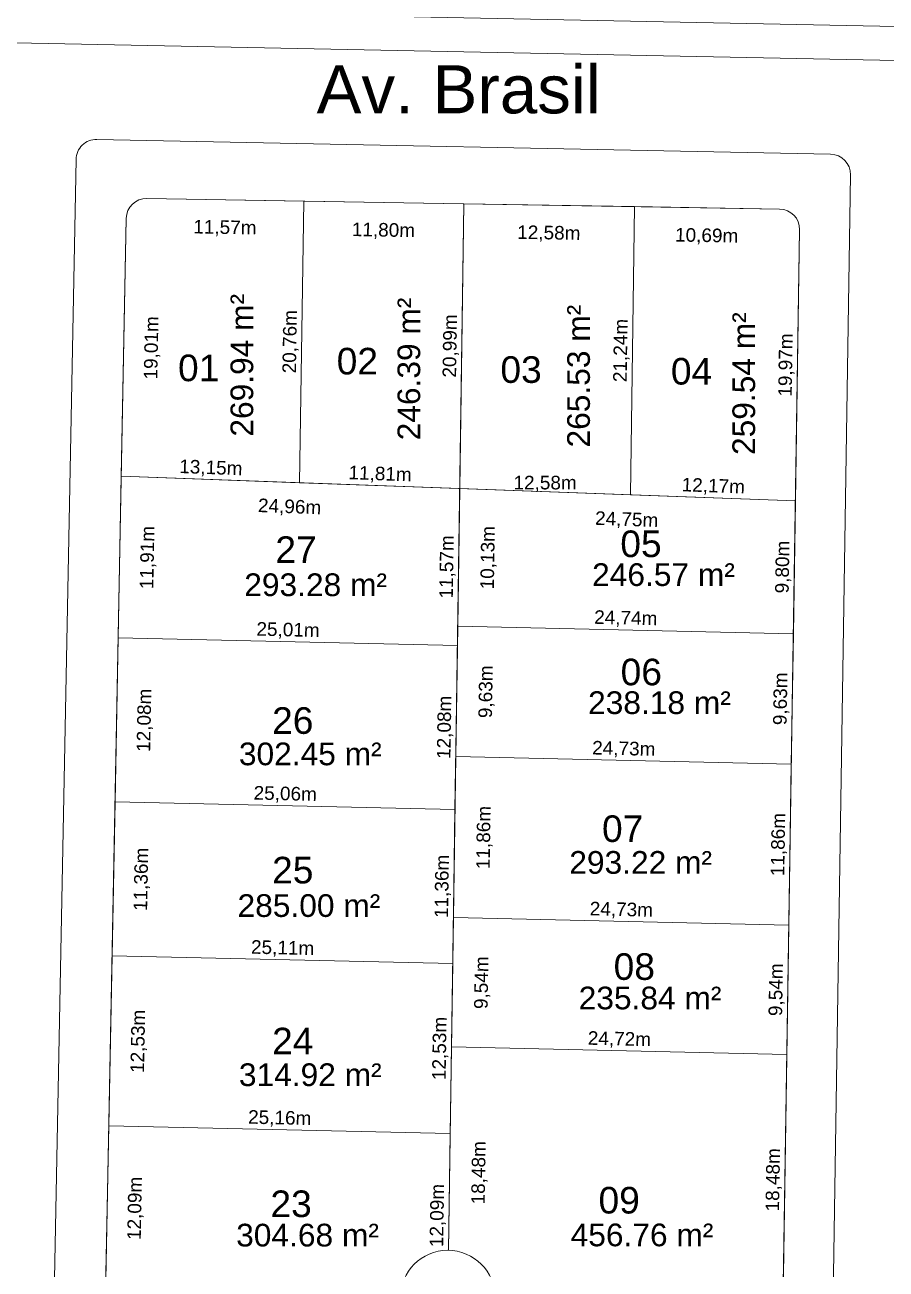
# Model space of a CAD drawing. Header units: metres. Extents: x 3808 to 8215, y 2374 to 6187.
# Drawn here: x 4888.7 to 4952.2, y 4889.3 to 4981 of the extents above; entities that cross this region are included whole.
import ezdxf
from ezdxf.enums import TextEntityAlignment as Align

# ---------------------------------------------------------------- set-up
doc = ezdxf.new("R2010")
doc.units = ezdxf.units.M
for name, color, linetype in [('Areas Lotes', 1, 'Continuous'), ('Calçada', 8, 'Continuous'), ('COTAS', 7, 'Continuous'), ('Lote', 7, 'Continuous'), ('Nome das Ruas', 7, 'Continuous'), ('Nº Lote', 7, 'Continuous'), ('Nº. quadra', 7, 'Continuous'), ('quadras', 7, 'Continuous')]:
    doc.layers.add(name, color=color, linetype=linetype)
doc.styles.add('Arial', font='arial.ttf')
doc.dimstyles.new('Copy(2) of ISO-25', dxfattribs={"dimtxt": 1, "dimasz": 2.5, "dimexe": 1.25, "dimexo": 0.625, "dimgap": 0.2, "dimtad": 1, "dimtoh": 1, "dimlfac": 1, "dimzin": 1, "dimtxsty": 'Arial', "dimblk": 'NONE', "dimcen": 0, "dimse1": 1, "dimse2": 1, "dimsd1": 1, "dimsd2": 1, "dimclrt": 256, "dimaunit": 1, "dimadec": 3, "dimazin": 0, "dimtfac": 1, "dimtmove": 0, "dimatfit": 3, "dimldrblk": 'NONE', "dimfxl": 1, "dimtolj": 1, "dimtzin": 0, "dimarcsym": 0})

# ---------------------------------------------------------------- blocks, each defined once
blk = doc.blocks.new('*D7563')
at = {"layer": 'Defpoints', "color": 0, "linetype": 'Continuous', "transparency": 16777216}
for p in [(4895.824, 4947.693), (4908.97, 4947.216), (4908.97, 4947.216)]:
    blk.add_point(p, dxfattribs=at)
at = {"layer": 'COTAS', "linetype": 'Continuous', "lineweight": 5, "transparency": 16777216, "insert": (4902.426, 4948.255), "char_height": 1, "attachment_point": 5, "rotation": 357.919, "style": 'Arial'}
blk.add_mtext('\\A1;13,15m', dxfattribs=at)
blk = doc.blocks.new('_None')
blk = doc.blocks.new('*D7564')
at = {"layer": 'Defpoints', "color": 0, "linetype": 'Continuous', "transparency": 16777216}
for p in [(4908.97, 4947.216), (4908.97, 4947.216), (4920.769, 4946.787)]:
    blk.add_point(p, dxfattribs=at)
at = {"layer": 'COTAS', "linetype": 'Continuous', "lineweight": 5, "transparency": 16777216, "insert": (4914.899, 4947.802), "char_height": 1, "attachment_point": 5, "rotation": 357.919, "style": 'Arial'}
blk.add_mtext('\\A1;11,81m', dxfattribs=at)
blk = doc.blocks.new('*D7565')
at = {"layer": 'Defpoints', "color": 0, "linetype": 'Continuous', "transparency": 16777216}
for p in [(4920.769, 4946.787), (4933.347, 4946.787), (4933.347, 4946.33)]:
    blk.add_point(p, dxfattribs=at)
at = {"layer": 'COTAS', "linetype": 'Continuous', "lineweight": 5, "transparency": 16777216, "insert": (4927.058, 4947.131), "char_height": 1, "attachment_point": 5, "style": 'Arial'}
blk.add_mtext('\\A1;12,58m', dxfattribs=at)
blk = doc.blocks.new('*D7566')
at = {"layer": 'Defpoints', "color": 0, "linetype": 'Continuous', "transparency": 16777216}
for p in [(4933.34, 4946.33), (4945.504, 4945.888), (4945.504, 4945.888)]:
    blk.add_point(p, dxfattribs=at)
at = {"layer": 'COTAS', "linetype": 'Continuous', "lineweight": 5, "transparency": 16777216, "insert": (4939.451, 4946.91), "char_height": 1, "attachment_point": 5, "rotation": 357.919, "style": 'Arial'}
blk.add_mtext('\\A1;12,17m', dxfattribs=at)
blk = doc.blocks.new('*D7567')
at = {"layer": 'Defpoints', "color": 0, "linetype": 'Continuous', "transparency": 16777216}
for p in [(4945.815, 4965.86), (4945.504, 4945.888), (4945.504, 4945.888)]:
    blk.add_point(p, dxfattribs=at)
at = {"layer": 'COTAS', "linetype": 'Continuous', "lineweight": 5, "transparency": 16777216, "insert": (4944.859, 4955.887), "char_height": 1, "attachment_point": 5, "rotation": 89.10924, "style": 'Arial'}
blk.add_mtext('\\A1;19,97m', dxfattribs=at)
blk = doc.blocks.new('*D7568')
at = {"layer": 'Defpoints', "color": 0, "linetype": 'Continuous', "transparency": 16777216}
for p in [(4945.504, 4945.888), (4945.352, 4936.091), (4945.352, 4936.091)]:
    blk.add_point(p, dxfattribs=at)
at = {"layer": 'COTAS', "linetype": 'Continuous', "lineweight": 5, "transparency": 16777216, "insert": (4944.627, 4941.002), "char_height": 1, "attachment_point": 5, "rotation": 89.10924, "style": 'Arial'}
blk.add_mtext('\\A1;9,80m', dxfattribs=at)
blk = doc.blocks.new('*D7569')
at = {"layer": 'Defpoints', "color": 0, "linetype": 'Continuous', "transparency": 16777216}
for p in [(4945.352, 4936.091), (4945.202, 4926.463), (4945.202, 4926.463)]:
    blk.add_point(p, dxfattribs=at)
at = {"layer": 'COTAS', "linetype": 'Continuous', "lineweight": 5, "transparency": 16777216, "insert": (4944.476, 4931.29), "char_height": 1, "attachment_point": 5, "rotation": 89.10924, "style": 'Arial'}
blk.add_mtext('\\A1;9,63m', dxfattribs=at)
blk = doc.blocks.new('*D7570')
at = {"layer": 'Defpoints', "color": 0, "linetype": 'Continuous', "transparency": 16777216}
for p in [(4945.202, 4926.463), (4945.018, 4914.608), (4945.018, 4914.608)]:
    blk.add_point(p, dxfattribs=at)
at = {"layer": 'COTAS', "linetype": 'Continuous', "lineweight": 5, "transparency": 16777216, "insert": (4944.309, 4920.548), "char_height": 1, "attachment_point": 5, "rotation": 89.10924, "style": 'Arial'}
blk.add_mtext('\\A1;11,86m', dxfattribs=at)
blk = doc.blocks.new('*D7571')
at = {"layer": 'Defpoints', "color": 0, "linetype": 'Continuous', "transparency": 16777216}
for p in [(4945.018, 4914.608), (4944.87, 4905.069), (4944.87, 4905.069)]:
    blk.add_point(p, dxfattribs=at)
at = {"layer": 'COTAS', "linetype": 'Continuous', "lineweight": 5, "transparency": 16777216, "insert": (4944.143, 4909.851), "char_height": 1, "attachment_point": 5, "rotation": 89.10924, "style": 'Arial'}
blk.add_mtext('\\A1;9,54m', dxfattribs=at)
blk = doc.blocks.new('*D7572')
at = {"layer": 'Defpoints', "color": 0, "linetype": 'Continuous', "transparency": 16777216}
for p in [(4944.87, 4905.069), (4944.583, 4886.589), (4944.583, 4886.589)]:
    blk.add_point(p, dxfattribs=at)
at = {"layer": 'COTAS', "linetype": 'Continuous', "lineweight": 5, "transparency": 16777216, "insert": (4943.925, 4895.842), "char_height": 1, "attachment_point": 5, "rotation": 89.10924, "style": 'Arial'}
blk.add_mtext('\\A1;18,48m', dxfattribs=at)
blk = doc.blocks.new('*D7596')
at = {"layer": 'Defpoints', "color": 0, "linetype": 'Continuous', "transparency": 16777216}
for p in [(4894.904, 4899.823), (4897.814, 4899.767), (4894.671, 4887.731)]:
    blk.add_point(p, dxfattribs=at)
at = {"layer": 'COTAS', "linetype": 'Continuous', "lineweight": 5, "transparency": 16777216, "insert": (4896.897, 4893.736), "char_height": 1, "attachment_point": 5, "rotation": 88.89834, "style": 'Arial'}
blk.add_mtext('\\A1;12,09m', dxfattribs=at)
blk = doc.blocks.new('*D7597')
at = {"layer": 'Defpoints', "color": 0, "linetype": 'Continuous', "transparency": 16777216}
for p in [(4895.145, 4912.349), (4898.055, 4912.293), (4894.904, 4899.823)]:
    blk.add_point(p, dxfattribs=at)
at = {"layer": 'COTAS', "linetype": 'Continuous', "lineweight": 5, "transparency": 16777216, "insert": (4897.134, 4906.046), "char_height": 1, "attachment_point": 5, "rotation": 88.89834, "style": 'Arial'}
blk.add_mtext('\\A1;12,53m', dxfattribs=at)
blk = doc.blocks.new('*D7598')
at = {"layer": 'Defpoints', "color": 0, "linetype": 'Continuous', "transparency": 16777216}
for p in [(4895.363, 4923.708), (4898.274, 4923.652), (4895.145, 4912.349)]:
    blk.add_point(p, dxfattribs=at)
at = {"layer": 'COTAS', "linetype": 'Continuous', "lineweight": 5, "transparency": 16777216, "insert": (4897.364, 4917.988), "char_height": 1, "attachment_point": 5, "rotation": 88.89834, "style": 'Arial'}
blk.add_mtext('\\A1;11,36m', dxfattribs=at)
blk = doc.blocks.new('*D7599')
at = {"layer": 'Defpoints', "color": 0, "linetype": 'Continuous', "transparency": 16777216}
for p in [(4895.595, 4935.788), (4898.506, 4935.732), (4895.363, 4923.708)]:
    blk.add_point(p, dxfattribs=at)
at = {"layer": 'COTAS', "linetype": 'Continuous', "lineweight": 5, "transparency": 16777216, "insert": (4897.589, 4929.708), "char_height": 1, "attachment_point": 5, "rotation": 88.89834, "style": 'Arial'}
blk.add_mtext('\\A1;12,08m', dxfattribs=at)
blk = doc.blocks.new('*D7600')
at = {"layer": 'Defpoints', "color": 0, "linetype": 'Continuous', "transparency": 16777216}
for p in [(4895.824, 4947.693), (4898.735, 4947.637), (4895.595, 4935.788)]:
    blk.add_point(p, dxfattribs=at)
at = {"layer": 'COTAS', "linetype": 'Continuous', "lineweight": 5, "transparency": 16777216, "insert": (4897.82, 4941.7), "char_height": 1, "attachment_point": 5, "rotation": 88.89834, "style": 'Arial'}
blk.add_mtext('\\A1;11,91m', dxfattribs=at)
blk = doc.blocks.new('*D7601')
at = {"layer": 'Defpoints', "color": 0, "linetype": 'Continuous', "transparency": 16777216}
for p in [(4896.19, 4966.696), (4899.1, 4966.64), (4895.824, 4947.693)]:
    blk.add_point(p, dxfattribs=at)
at = {"layer": 'COTAS', "linetype": 'Continuous', "lineweight": 5, "transparency": 16777216, "insert": (4898.117, 4957.154), "char_height": 1, "attachment_point": 5, "rotation": 88.89834, "style": 'Arial'}
blk.add_mtext('\\A1;19,01m', dxfattribs=at)
blk = doc.blocks.new('*D7602')
at = {"layer": 'Defpoints', "color": 0, "linetype": 'Continuous', "transparency": 16777216}
for p in [(4897.715, 4968.167), (4909.279, 4967.973), (4909.23, 4965.06)]:
    blk.add_point(p, dxfattribs=at)
at = {"layer": 'COTAS', "linetype": 'Continuous', "lineweight": 5, "transparency": 16777216, "insert": (4903.461, 4965.958), "char_height": 1, "attachment_point": 5, "rotation": 359.03683, "style": 'Arial'}
blk.add_mtext('\\A1;11,57m', dxfattribs=at)
blk = doc.blocks.new('*D7603')
at = {"layer": 'Defpoints', "color": 0, "linetype": 'Continuous', "transparency": 16777216}
for p in [(4909.279, 4967.973), (4921.081, 4967.775), (4921.032, 4964.862)]:
    blk.add_point(p, dxfattribs=at)
at = {"layer": 'COTAS', "linetype": 'Continuous', "lineweight": 5, "transparency": 16777216, "insert": (4915.144, 4965.762), "char_height": 1, "attachment_point": 5, "rotation": 359.03683, "style": 'Arial'}
blk.add_mtext('\\A1;11,80m', dxfattribs=at)
blk = doc.blocks.new('*D7604')
at = {"layer": 'Defpoints', "color": 0, "linetype": 'Continuous', "transparency": 16777216}
for p in [(4921.081, 4967.775), (4933.656, 4967.563), (4933.607, 4964.65)]:
    blk.add_point(p, dxfattribs=at)
at = {"layer": 'COTAS', "linetype": 'Continuous', "lineweight": 5, "transparency": 16777216, "insert": (4927.333, 4965.557), "char_height": 1, "attachment_point": 5, "rotation": 359.03683, "style": 'Arial'}
blk.add_mtext('\\A1;12,58m', dxfattribs=at)
blk = doc.blocks.new('*D7605')
at = {"layer": 'Defpoints', "color": 0, "linetype": 'Continuous', "transparency": 16777216}
for p in [(4933.656, 4967.563), (4944.34, 4967.383), (4944.291, 4964.471)]:
    blk.add_point(p, dxfattribs=at)
at = {"layer": 'COTAS', "linetype": 'Continuous', "lineweight": 5, "transparency": 16777216, "insert": (4938.963, 4965.361), "char_height": 1, "attachment_point": 5, "rotation": 359.03683, "style": 'Arial'}
blk.add_mtext('\\A1;10,69m', dxfattribs=at)
blk = doc.blocks.new('*D7606')
at = {"layer": 'Defpoints', "color": 0, "linetype": 'Continuous', "transparency": 16777216}
for p in [(4909.279, 4967.973), (4909.279, 4967.973), (4908.97, 4947.216)]:
    blk.add_point(p, dxfattribs=at)
at = {"layer": 'COTAS', "linetype": 'Continuous', "lineweight": 5, "transparency": 16777216, "insert": (4908.324, 4957.606), "char_height": 1, "attachment_point": 5, "rotation": 89.14799, "style": 'Arial'}
blk.add_mtext('\\A1;20,76m', dxfattribs=at)
blk = doc.blocks.new('*D7607')
at = {"layer": 'Defpoints', "color": 0, "linetype": 'Continuous', "transparency": 16777216}
for p in [(4921.081, 4967.775), (4921.081, 4967.775), (4920.769, 4946.787)]:
    blk.add_point(p, dxfattribs=at)
at = {"layer": 'COTAS', "linetype": 'Continuous', "lineweight": 5, "transparency": 16777216, "insert": (4920.124, 4957.293), "char_height": 1, "attachment_point": 5, "rotation": 89.14799, "style": 'Arial'}
blk.add_mtext('\\A1;20,99m', dxfattribs=at)
blk = doc.blocks.new('*D7608')
at = {"layer": 'Defpoints', "color": 0, "linetype": 'Continuous', "transparency": 16777216}
for p in [(4933.656, 4967.563), (4933.656, 4967.563), (4933.34, 4946.33)]:
    blk.add_point(p, dxfattribs=at)
at = {"layer": 'COTAS', "linetype": 'Continuous', "lineweight": 5, "transparency": 16777216, "insert": (4932.697, 4956.959), "char_height": 1, "attachment_point": 5, "rotation": 89.14799, "style": 'Arial'}
blk.add_mtext('\\A1;21,24m', dxfattribs=at)
blk = doc.blocks.new('*D7609')
at = {"layer": 'Defpoints', "color": 0, "linetype": 'Continuous', "transparency": 16777216}
for p in [(4920.618, 4936.656), (4945.352, 4936.091), (4945.352, 4936.091)]:
    blk.add_point(p, dxfattribs=at)
at = {"layer": 'COTAS', "linetype": 'Continuous', "lineweight": 5, "transparency": 16777216, "insert": (4933.003, 4937.174), "char_height": 1, "attachment_point": 5, "rotation": 358.6897, "style": 'Arial'}
blk.add_mtext('\\A1;24,74m', dxfattribs=at)
blk = doc.blocks.new('*D7610')
at = {"layer": 'Defpoints', "color": 0, "linetype": 'Continuous', "transparency": 16777216}
for p in [(4895.595, 4935.788), (4895.595, 4935.788), (4920.596, 4935.216)]:
    blk.add_point(p, dxfattribs=at)
at = {"layer": 'COTAS', "linetype": 'Continuous', "lineweight": 5, "transparency": 16777216, "insert": (4908.114, 4936.303), "char_height": 1, "attachment_point": 5, "rotation": 358.6897, "style": 'Arial'}
blk.add_mtext('\\A1;25,01m', dxfattribs=at)
blk = doc.blocks.new('*D7611')
at = {"layer": 'Defpoints', "color": 0, "linetype": 'Continuous', "transparency": 16777216}
for p in [(4895.363, 4923.708), (4895.363, 4923.708), (4920.417, 4923.135)]:
    blk.add_point(p, dxfattribs=at)
at = {"layer": 'COTAS', "linetype": 'Continuous', "lineweight": 5, "transparency": 16777216, "insert": (4907.908, 4924.223), "char_height": 1, "attachment_point": 5, "rotation": 358.6897, "style": 'Arial'}
blk.add_mtext('\\A1;25,06m', dxfattribs=at)
blk = doc.blocks.new('*D7612')
at = {"layer": 'Defpoints', "color": 0, "linetype": 'Continuous', "transparency": 16777216}
for p in [(4920.475, 4927.029), (4945.202, 4926.463), (4945.202, 4926.463)]:
    blk.add_point(p, dxfattribs=at)
at = {"layer": 'COTAS', "linetype": 'Continuous', "lineweight": 5, "transparency": 16777216, "insert": (4932.857, 4927.547), "char_height": 1, "attachment_point": 5, "rotation": 358.6897, "style": 'Arial'}
blk.add_mtext('\\A1;24,73m', dxfattribs=at)
blk = doc.blocks.new('*D7613')
at = {"layer": 'Defpoints', "color": 0, "linetype": 'Continuous', "transparency": 16777216}
for p in [(4895.145, 4912.349), (4895.145, 4912.349), (4920.248, 4911.775)]:
    blk.add_point(p, dxfattribs=at)
at = {"layer": 'COTAS', "linetype": 'Continuous', "lineweight": 5, "transparency": 16777216, "insert": (4907.715, 4912.863), "char_height": 1, "attachment_point": 5, "rotation": 358.6897, "style": 'Arial'}
blk.add_mtext('\\A1;25,11m', dxfattribs=at)
blk = doc.blocks.new('*D7614')
at = {"layer": 'Defpoints', "color": 0, "linetype": 'Continuous', "transparency": 16777216}
for p in [(4920.298, 4915.173), (4945.018, 4914.608), (4945.018, 4914.608)]:
    blk.add_point(p, dxfattribs=at)
at = {"layer": 'COTAS', "linetype": 'Continuous', "lineweight": 5, "transparency": 16777216, "insert": (4932.677, 4915.691), "char_height": 1, "attachment_point": 5, "rotation": 358.6897, "style": 'Arial'}
blk.add_mtext('\\A1;24,73m', dxfattribs=at)
blk = doc.blocks.new('*D7615')
at = {"layer": 'Defpoints', "color": 0, "linetype": 'Continuous', "transparency": 16777216}
for p in [(4920.157, 4905.634), (4944.87, 4905.069), (4944.87, 4905.069)]:
    blk.add_point(p, dxfattribs=at)
at = {"layer": 'COTAS', "linetype": 'Continuous', "lineweight": 5, "transparency": 16777216, "insert": (4932.532, 4906.153), "char_height": 1, "attachment_point": 5, "rotation": 358.6897, "style": 'Arial'}
blk.add_mtext('\\A1;24,72m', dxfattribs=at)
blk = doc.blocks.new('*D7616')
at = {"layer": 'Defpoints', "color": 0, "linetype": 'Continuous', "transparency": 16777216}
for p in [(4894.904, 4899.823), (4894.904, 4899.823), (4920.062, 4899.248)]:
    blk.add_point(p, dxfattribs=at)
at = {"layer": 'COTAS', "linetype": 'Continuous', "lineweight": 5, "transparency": 16777216, "insert": (4907.501, 4900.336), "char_height": 1, "attachment_point": 5, "rotation": 358.6897, "style": 'Arial'}
blk.add_mtext('\\A1;25,16m', dxfattribs=at)
blk = doc.blocks.new('*D7631')
at = {"layer": 'Defpoints', "color": 0, "linetype": 'Continuous', "transparency": 16777216}
for p in [(4919.882, 4899.248), (4920.062, 4899.245), (4919.882, 4887.154)]:
    blk.add_point(p, dxfattribs=at)
at = {"layer": 'COTAS', "linetype": 'Continuous', "lineweight": 5, "transparency": 16777216, "insert": (4919.171, 4893.211), "char_height": 1, "attachment_point": 5, "rotation": 89.14799, "style": 'Arial'}
blk.add_mtext('\\A1;12,09m', dxfattribs=at)
blk = doc.blocks.new('*D7632')
at = {"layer": 'Defpoints', "color": 0, "linetype": 'Continuous', "transparency": 16777216}
for p in [(4920.248, 4911.775), (4920.248, 4911.775), (4919.882, 4899.248)]:
    blk.add_point(p, dxfattribs=at)
at = {"layer": 'COTAS', "linetype": 'Continuous', "lineweight": 5, "transparency": 16777216, "insert": (4919.354, 4905.522), "char_height": 1, "attachment_point": 5, "rotation": 89.14799, "style": 'Arial'}
blk.add_mtext('\\A1;12,53m', dxfattribs=at)
blk = doc.blocks.new('*D7633')
at = {"layer": 'Defpoints', "color": 0, "linetype": 'Continuous', "transparency": 16777216}
for p in [(4920.248, 4923.139), (4920.417, 4923.137), (4920.248, 4911.775)]:
    blk.add_point(p, dxfattribs=at)
at = {"layer": 'COTAS', "linetype": 'Continuous', "lineweight": 5, "transparency": 16777216, "insert": (4919.531, 4917.468), "char_height": 1, "attachment_point": 5, "rotation": 89.14799, "style": 'Arial'}
blk.add_mtext('\\A1;11,36m', dxfattribs=at)
blk = doc.blocks.new('*D7634')
at = {"layer": 'Defpoints', "color": 0, "linetype": 'Continuous', "transparency": 16777216}
for p in [(4920.596, 4935.216), (4920.596, 4935.216), (4920.248, 4923.139)]:
    blk.add_point(p, dxfattribs=at)
at = {"layer": 'COTAS', "linetype": 'Continuous', "lineweight": 5, "transparency": 16777216, "insert": (4919.706, 4929.188), "char_height": 1, "attachment_point": 5, "rotation": 89.14799, "style": 'Arial'}
blk.add_mtext('\\A1;12,08m', dxfattribs=at)
blk = doc.blocks.new('*D7635')
at = {"layer": 'Defpoints', "color": 0, "linetype": 'Continuous', "transparency": 16777216}
for p in [(4920.769, 4946.787), (4920.769, 4946.787), (4920.596, 4935.216)]:
    blk.add_point(p, dxfattribs=at)
at = {"layer": 'COTAS', "linetype": 'Continuous', "lineweight": 5, "transparency": 16777216, "insert": (4919.882, 4941.013), "char_height": 1, "attachment_point": 5, "rotation": 89.14799, "style": 'Arial'}
blk.add_mtext('\\A1;11,57m', dxfattribs=at)
blk = doc.blocks.new('*D7639')
at = {"layer": 'Defpoints', "color": 0, "linetype": 'Continuous', "transparency": 16777216}
for p in [(4920.157, 4905.634), (4923.172, 4905.59), (4919.882, 4887.154)]:
    blk.add_point(p, dxfattribs=at)
at = {"layer": 'COTAS', "linetype": 'Continuous', "lineweight": 5, "transparency": 16777216, "insert": (4922.234, 4896.361), "char_height": 1, "attachment_point": 5, "rotation": 89.14799, "style": 'Arial'}
blk.add_mtext('\\A1;18,48m', dxfattribs=at)
blk = doc.blocks.new('*D7640')
at = {"layer": 'Defpoints', "color": 0, "linetype": 'Continuous', "transparency": 16777216}
for p in [(4920.298, 4915.173), (4923.314, 4915.128), (4920.157, 4905.634)]:
    blk.add_point(p, dxfattribs=at)
at = {"layer": 'COTAS', "linetype": 'Continuous', "lineweight": 5, "transparency": 16777216, "insert": (4922.442, 4910.371), "char_height": 1, "attachment_point": 5, "rotation": 89.14799, "style": 'Arial'}
blk.add_mtext('\\A1;9,54m', dxfattribs=at)
blk = doc.blocks.new('*D7641')
at = {"layer": 'Defpoints', "color": 0, "linetype": 'Continuous', "transparency": 16777216}
for p in [(4920.475, 4927.029), (4923.491, 4926.984), (4920.298, 4915.173)]:
    blk.add_point(p, dxfattribs=at)
at = {"layer": 'COTAS', "linetype": 'Continuous', "lineweight": 5, "transparency": 16777216, "insert": (4922.601, 4921.068), "char_height": 1, "attachment_point": 5, "rotation": 89.14799, "style": 'Arial'}
blk.add_mtext('\\A1;11,86m', dxfattribs=at)
blk = doc.blocks.new('*D7642')
at = {"layer": 'Defpoints', "color": 0, "linetype": 'Continuous', "transparency": 16777216}
for p in [(4920.618, 4936.656), (4923.634, 4936.612), (4920.475, 4927.029)]:
    blk.add_point(p, dxfattribs=at)
at = {"layer": 'COTAS', "linetype": 'Continuous', "lineweight": 5, "transparency": 16777216, "insert": (4922.761, 4931.81), "char_height": 1, "attachment_point": 5, "rotation": 89.14799, "style": 'Arial'}
blk.add_mtext('\\A1;9,63m', dxfattribs=at)
blk = doc.blocks.new('*D7643')
at = {"layer": 'Defpoints', "color": 0, "linetype": 'Continuous', "transparency": 16777216}
for p in [(4920.769, 4946.787), (4923.784, 4946.742), (4920.618, 4936.656)]:
    blk.add_point(p, dxfattribs=at)
at = {"layer": 'COTAS', "linetype": 'Continuous', "lineweight": 5, "transparency": 16777216, "insert": (4922.908, 4941.689), "char_height": 1, "attachment_point": 5, "rotation": 89.14799, "style": 'Arial'}
blk.add_mtext('\\A1;10,13m', dxfattribs=at)
blk = doc.blocks.new('*D7644')
at = {"layer": 'Defpoints', "color": 0, "linetype": 'Continuous', "transparency": 16777216}
for p in [(4895.824, 4947.693), (4920.769, 4946.787), (4920.672, 4944.126)]:
    blk.add_point(p, dxfattribs=at)
at = {"layer": 'COTAS', "linetype": 'Continuous', "lineweight": 5, "transparency": 16777216, "insert": (4908.229, 4945.379), "char_height": 1, "attachment_point": 5, "rotation": 357.919, "style": 'Arial'}
blk.add_mtext('\\A1;24,96m', dxfattribs=at)
blk = doc.blocks.new('*D7645')
at = {"layer": 'Defpoints', "color": 0, "linetype": 'Continuous', "transparency": 16777216}
for p in [(4920.769, 4946.787), (4945.504, 4945.888), (4945.406, 4943.19)]:
    blk.add_point(p, dxfattribs=at)
at = {"layer": 'COTAS', "linetype": 'Continuous', "lineweight": 5, "transparency": 16777216, "insert": (4933.068, 4944.44), "char_height": 1, "attachment_point": 5, "rotation": 357.919, "style": 'Arial'}
blk.add_mtext('\\A1;24,75m', dxfattribs=at)

msp = doc.modelspace()

# ---------------------------------------------------------------- linework, layer by layer
at = {"layer": 'Calçada', "linetype": 'Continuous', "lineweight": 5}
for p, q in [((4830.324, 4983.298), (5014.427, 4979.594)), ((4830.273, 4980.798), (5014.377, 4977.095)), ((4894.021, 4972.514), (4948.097, 4971.427)), ((4892.491, 4971.044), (4889.233, 4802.778)), ((4946.964, 4801.454), (4949.567, 4969.904))]:
    msp.add_line(p, q, dxfattribs=at)
for centre, start, end in [((4893.991, 4971.015), 88.84767, 178.89078), ((4948.067, 4969.927), 359.11463, 88.84767)]:
    msp.add_arc(centre, 1.5, start, end, dxfattribs=at)
at = {"layer": 'Lote', "lineweight": 5}
for p, q in [((4908.97, 4947.216), (4909.279, 4967.973)), ((4919.934, 4890.649), (4921.081, 4967.775)), ((4933.34, 4946.33), (4933.656, 4967.563)), ((4895.824, 4947.693), (4945.504, 4945.888)), ((4920.618, 4936.656), (4945.352, 4936.091)), ((4895.595, 4935.788), (4920.596, 4935.216)), ((4920.475, 4927.029), (4945.202, 4926.463)), ((4895.363, 4923.708), (4920.417, 4923.135)), ((4920.298, 4915.173), (4945.018, 4914.608)), ((4895.145, 4912.349), (4920.248, 4911.775)), ((4920.157, 4905.634), (4944.87, 4905.069)), ((4894.904, 4899.823), (4920.062, 4899.248))]:
    msp.add_line(p, q, dxfattribs=at)
at = {"layer": 'Lote', "linetype": 'Continuous', "lineweight": 5, "flags": 128}
for points in [[(4909.279, 4967.973), (4897.715, 4968.167, 0.413506), (4896.19, 4966.696), (4895.824, 4947.693), (4908.97, 4947.216)], [(4945.815, 4965.86, 0.413843), (4944.34, 4967.383), (4933.656, 4967.563), (4933.34, 4946.33), (4945.504, 4945.888)]]:
    msp.add_lwpolyline(points, format="xyb", close=True, dxfattribs=at)
for points in [[(4908.97, 4947.216), (4920.769, 4946.787), (4921.081, 4967.775), (4909.279, 4967.973)], [(4920.769, 4946.787), (4933.34, 4946.33), (4933.656, 4967.563), (4921.081, 4967.775)], [(4920.596, 4935.216), (4920.769, 4946.787), (4895.824, 4947.693), (4895.595, 4935.788)], [(4920.769, 4946.787), (4920.618, 4936.656), (4945.352, 4936.091), (4945.504, 4945.888)], [(4945.202, 4926.463), (4945.352, 4936.091), (4920.618, 4936.656), (4920.475, 4927.029)], [(4920.417, 4923.135), (4920.596, 4935.216), (4895.595, 4935.788), (4895.363, 4923.708)], [(4920.298, 4915.173), (4945.018, 4914.608), (4945.202, 4926.463), (4920.475, 4927.029)], [(4920.248, 4911.775), (4920.417, 4923.135), (4895.363, 4923.708), (4895.145, 4912.349)], [(4944.87, 4905.069), (4945.018, 4914.608), (4920.298, 4915.173), (4920.157, 4905.634)], [(4895.145, 4912.349), (4894.904, 4899.823), (4920.062, 4899.248), (4920.248, 4911.775)]]:
    msp.add_lwpolyline(points, close=True, dxfattribs=at)
for points in [[(4923.376, 4887.074), (4944.583, 4886.589), (4944.87, 4905.069), (4920.157, 4905.634), (4919.934, 4890.649)], [(4919.934, 4890.649), (4920.062, 4899.248), (4894.904, 4899.823), (4894.671, 4887.731), (4916.387, 4887.234)]]:
    msp.add_lwpolyline(points, dxfattribs=at)
at = {"layer": 'Nº. quadra', "lineweight": 5}
msp.add_circle((4919.882, 4887.154), 3.496, dxfattribs=at)
at = {"layer": 'quadras', "lineweight": 5}
for p, q in [((4897.715, 4968.167), (4944.34, 4967.383)), ((4893.107, 4806.365), (4896.19, 4966.696)), ((4945.815, 4965.86), (4943.316, 4805.156))]:
    msp.add_line(p, q, dxfattribs=at)
at = {"layer": 'quadras', "linetype": 'Continuous', "lineweight": 5, "flags": 128}
msp.add_lwpolyline([(4945.815, 4965.86, 0.413843), (4944.34, 4967.383), (4897.715, 4968.167, 0.413506), (4896.19, 4966.696), (4893.107, 4806.365, 0.412665), (4894.57, 4804.837), (4941.78, 4803.679, 0.416844), (4943.316, 4805.156)], format="xyb", close=True, dxfattribs=at)
at = {"layer": 'quadras', "lineweight": 5}
for centre, start, end in [((4897.69, 4966.668), 89.03683, 178.89834), ((4944.315, 4965.884), 359.10924, 89.03683)]:
    msp.add_arc(centre, 1.5, start, end, dxfattribs=at)

# ---------------------------------------------------------------- texts
at = {"layer": 'Areas Lotes', "linetype": 'Continuous', "lineweight": 5, "style": 'Arial'}
for s, p in [('269.94 m²', (4905.548, 4950.612)), ('246.39 m²', (4917.854, 4950.338)), ('265.53 m²', (4930.358, 4949.812)), ('259.54 m²', (4942.533, 4949.258))]:
    msp.add_text(s, height=1.6726, rotation=90, dxfattribs=at).set_placement(p)
for s, p in [('293.28 m²', (4904.888, 4938.86)), ('246.57 m²', (4930.521, 4939.606)), ('238.18 m²', (4930.224, 4930.17)), ('302.45 m²', (4904.492, 4926.395)), ('293.22 m²', (4928.839, 4918.397)), ('285.00 m²', (4904.393, 4915.217)), ('235.84 m²', (4929.532, 4908.406)), ('314.92 m²', (4904.492, 4902.752)), ('304.68 m²', (4904.292, 4890.931)), ('456.76 m²', (4928.938, 4890.946))]:
    msp.add_text(s, height=1.6726, dxfattribs=at).set_placement(p)
at = {"layer": 'COTAS', "linetype": 'Continuous', "lineweight": 5, "style": 'Arial'}
for s, p in [('27', (4908.704, 4941.306)), ('26', (4908.462, 4928.709)), ('25', (4908.462, 4917.686)), ('24', (4908.462, 4905.089)), ('23', (4908.34, 4893.097))]:
    msp.add_text(s, height=1.96, dxfattribs=at).set_placement(p, align=Align.CENTER)
at = {"layer": 'Nome das Ruas', "lineweight": 5, "style": 'Arial'}
msp.add_text('Av. Brasil', height=3.55, dxfattribs=at).set_placement((4910.219, 4974.436, 165.916))
at = {"layer": 'Nº Lote', "linetype": 'Continuous', "lineweight": 5, "style": 'Arial'}
for s, p in [('02', (4913.222, 4955.195)), ('01', (4901.53, 4954.697)), ('03', (4925.287, 4954.573)), ('04', (4937.85, 4954.449)), ('05', (4934.124, 4941.736)), ('06', (4934.145, 4932.287)), ('07', (4932.775, 4920.74)), ('08', (4933.63, 4910.578)), ('09', (4932.517, 4893.359))]:
    msp.add_text(s, height=1.96, dxfattribs=at).set_placement(p, align=Align.CENTER)

# ---------------------------------------------------------------- dimensions: what is measured, and where the dimension line sits
at = {"layer": 'COTAS', "linetype": 'Continuous', "lineweight": 5}
for p1, p2, distance, picture, middle in [((4897.715, 4968.167), (4909.279, 4967.973), -2.913, '*D7602', (4903.461, 4965.958)), ((4908.97, 4947.216), (4909.279, 4967.973), 0, '*D7606', (4908.324, 4957.606)), ((4920.769, 4946.787), (4921.081, 4967.775), 0, '*D7607', (4920.124, 4957.293)), ((4933.34, 4946.33), (4933.656, 4967.563), 0, '*D7608', (4932.697, 4956.959)), ((4945.815, 4965.86), (4945.504, 4945.888), 0, '*D7567', (4944.859, 4955.887)), ((4895.824, 4947.693), (4908.97, 4947.216), 0, '*D7563', (4902.426, 4948.255)), ((4920.769, 4946.787), (4908.97, 4947.216), 0, '*D7564', (4914.899, 4947.802)), ((4895.824, 4947.693), (4920.769, 4946.787), -2.663, '*D7644', (4908.229, 4945.379)), ((4920.769, 4946.787), (4933.347, 4946.787), -0.457, '*D7565', (4927.058, 4947.131)), ((4933.34, 4946.33), (4945.504, 4945.888), 0, '*D7566', (4939.451, 4946.91)), ((4920.769, 4946.787), (4945.504, 4945.888), -2.7, '*D7645', (4933.068, 4944.44)), ((4920.618, 4936.656), (4945.352, 4936.091), 0, '*D7609', (4933.003, 4937.174)), ((4920.596, 4935.216), (4895.595, 4935.788), 0, '*D7610', (4908.114, 4936.303)), ((4920.475, 4927.029), (4945.202, 4926.463), 0, '*D7612', (4932.857, 4927.547)), ((4920.417, 4923.135), (4895.363, 4923.708), 0, '*D7611', (4907.908, 4924.223)), ((4920.298, 4915.173), (4945.018, 4914.608), 0, '*D7614', (4932.677, 4915.691)), ((4920.248, 4911.775), (4895.145, 4912.349), 0, '*D7613', (4907.715, 4912.863)), ((4920.157, 4905.634), (4944.87, 4905.069), 0, '*D7615', (4932.532, 4906.153)), ((4920.062, 4899.248), (4894.904, 4899.823), 0, '*D7616', (4907.501, 4900.336))]:
    dim = msp.add_aligned_dim(p1=p1, p2=p2, distance=distance, dimstyle='Copy(2) of ISO-25', override={"dimpost": 'm'}, dxfattribs=at)
    dim.commit()
    dim.dimension.update_dxf_attribs({"geometry": picture, "text_midpoint": middle})
for base, p1, p2, angle, picture, middle in [((4921.032, 4964.862), (4909.279, 4967.973), (4921.081, 4967.775), 179.03683, '*D7603', (4915.144, 4965.762)), ((4933.607, 4964.65), (4921.081, 4967.775), (4933.656, 4967.563), 179.03683, '*D7604', (4927.333, 4965.557)), ((4944.291, 4964.471), (4933.656, 4967.563), (4944.34, 4967.383), 179.03683, '*D7605', (4938.963, 4965.361)), ((4899.1, 4966.64), (4895.824, 4947.693), (4896.19, 4966.696), 268.89834, '*D7601', (4898.117, 4957.154)), ((4898.735, 4947.637), (4895.595, 4935.788), (4895.824, 4947.693), 268.89834, '*D7600', (4897.82, 4941.7)), ((4920.769, 4946.787), (4920.596, 4935.216), (4920.769, 4946.787), 269.14799, '*D7635', (4919.882, 4941.013)), ((4923.784, 4946.742), (4920.618, 4936.656), (4920.769, 4946.787), 269.14799, '*D7643', (4922.908, 4941.689)), ((4945.352, 4936.091), (4945.504, 4945.888), (4945.352, 4936.091), 89.10924, '*D7568', (4944.627, 4941.002)), ((4923.634, 4936.612), (4920.475, 4927.029), (4920.618, 4936.656), 269.14799, '*D7642', (4922.761, 4931.81)), ((4945.202, 4926.463), (4945.352, 4936.091), (4945.202, 4926.463), 89.10924, '*D7569', (4944.476, 4931.29)), ((4898.506, 4935.732), (4895.363, 4923.708), (4895.595, 4935.788), 268.89834, '*D7599', (4897.589, 4929.708)), ((4920.596, 4935.216), (4920.248, 4923.139), (4920.596, 4935.216), 269.14799, '*D7634', (4919.706, 4929.188)), ((4923.491, 4926.984), (4920.298, 4915.173), (4920.475, 4927.029), 269.14799, '*D7641', (4922.601, 4921.068)), ((4945.018, 4914.608), (4945.202, 4926.463), (4945.018, 4914.608), 89.10924, '*D7570', (4944.309, 4920.548)), ((4898.274, 4923.652), (4895.145, 4912.349), (4895.363, 4923.708), 268.89834, '*D7598', (4897.364, 4917.988)), ((4920.417, 4923.137), (4920.248, 4911.775), (4920.248, 4923.139), 269.14799, '*D7633', (4919.531, 4917.468)), ((4923.314, 4915.128), (4920.157, 4905.634), (4920.298, 4915.173), 269.14799, '*D7640', (4922.442, 4910.371)), ((4944.87, 4905.069), (4945.018, 4914.608), (4944.87, 4905.069), 89.10924, '*D7571', (4944.143, 4909.851)), ((4898.055, 4912.293), (4894.904, 4899.823), (4895.145, 4912.349), 268.89834, '*D7597', (4897.134, 4906.046)), ((4920.248, 4911.775), (4919.882, 4899.248), (4920.248, 4911.775), 269.14799, '*D7632', (4919.354, 4905.522)), ((4923.172, 4905.59), (4919.882, 4887.154), (4920.157, 4905.634), 269.14799, '*D7639', (4922.234, 4896.361)), ((4944.583, 4886.589), (4944.87, 4905.069), (4944.583, 4886.589), 89.10924, '*D7572', (4943.925, 4895.842)), ((4897.814, 4899.767), (4894.671, 4887.731), (4894.904, 4899.823), 268.89834, '*D7596', (4896.897, 4893.736)), ((4920.062, 4899.245), (4919.882, 4887.154), (4919.882, 4899.248), 269.14799, '*D7631', (4919.171, 4893.211))]:
    dim = msp.add_linear_dim(base=base, p1=p1, p2=p2, angle=angle, dimstyle='Copy(2) of ISO-25', override={"dimpost": 'm', "dimtmove": 1}, dxfattribs=at)
    dim.commit()
    dim.dimension.update_dxf_attribs({"geometry": picture, "text_midpoint": middle})

doc.saveas('drawing.dxf')
